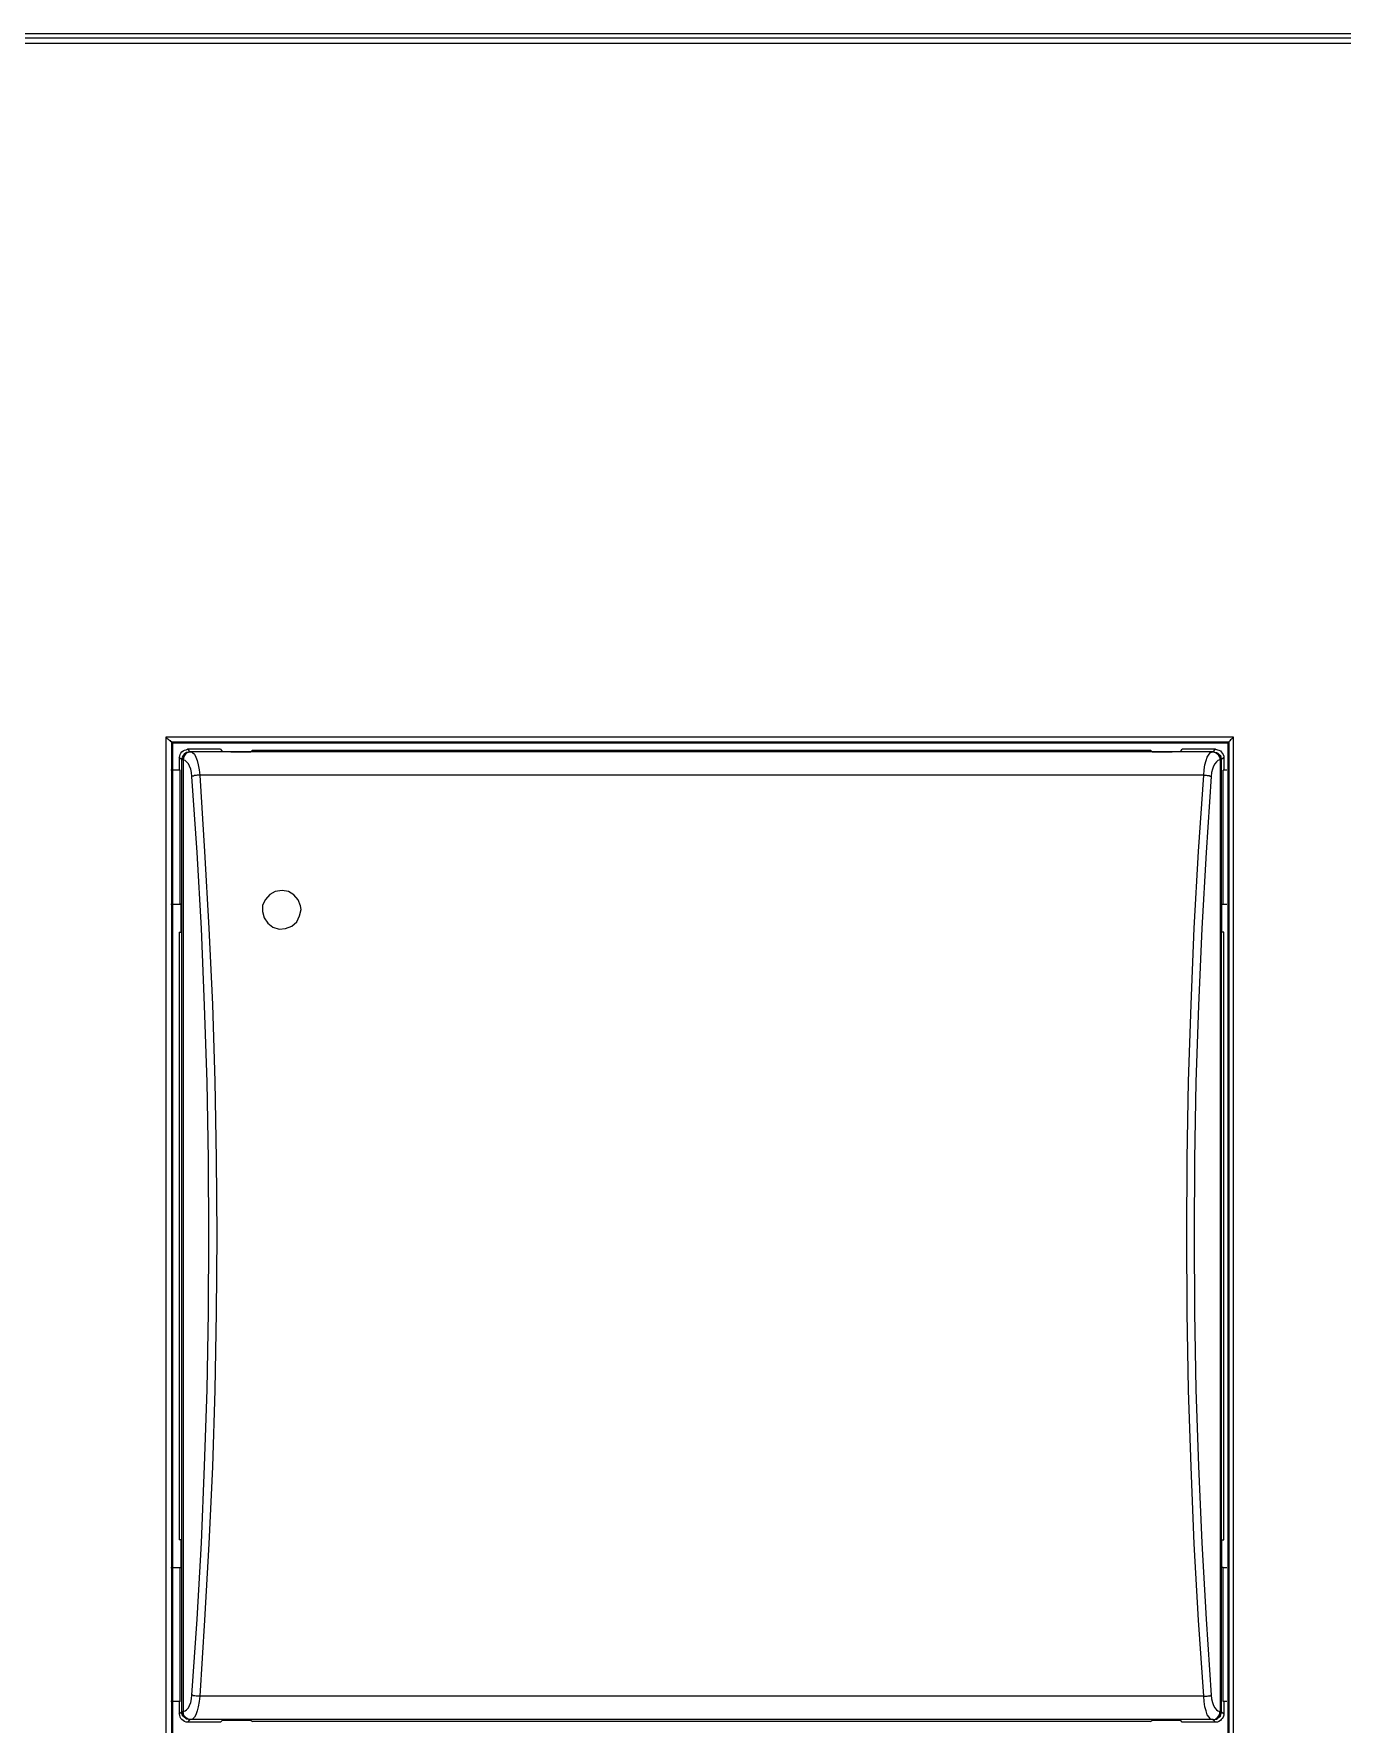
# Model space of a CAD drawing. Header units: centimetres. Extents: x -9.3 to 8.8, y -8.1 to 9.2.
# Drawn here: x -2.97 to 1.77, y 3.11 to 9.24 of the extents above; entities that cross this region are included whole.
import ezdxf

# ---------------------------------------------------------------- set-up
doc = ezdxf.new("R2010")
doc.units = ezdxf.units.CM
doc.header["$MEASUREMENT"] = 0
doc.layers.add('Camada 1', color=7, linetype='Continuous')

msp = doc.modelspace()

# ---------------------------------------------------------------- linework, layer by layer
at = {"layer": 'Camada 1', "color": 250, "lineweight": 25}
for points in [[(3.4043, 9.23572), (3.4043, 9.23572), (-8.97467, 9.23572), (-8.97467, 9.23572)], [(-8.97467, 9.22161), (-8.97467, 9.22161), (3.4043, 9.22161), (3.4043, 9.22161)], [(3.4043, 9.20045), (3.4043, 9.20045), (-8.97467, 9.20045), (-8.97467, 9.20045)], [(-2.49061, 6.68867), (-2.49061, 6.68867), (-2.49061, -0.45508), (-2.49061, -0.45508)], [(1.37585, 6.68867), (1.37585, 6.68867), (-2.49061, 6.68867), (-2.49061, 6.68867)], [(1.37585, -0.45508), (1.37585, -0.45508), (1.37585, 6.68867), (1.37585, 6.68867)], [(-2.46944, 6.67103), (-2.46944, 6.67103), (1.3582, 6.67103), (1.3582, 6.67103)], [(-2.46944, -0.43744), (-2.46944, -0.43744), (-2.46944, 6.67103), (-2.46944, 6.67103)], [(-2.46591, 6.6675), (-2.46591, 6.6675), (-2.46944, 6.67103), (-2.46944, 6.67103)], [(-2.46591, 6.6675), (-2.46591, 6.6675), (1.35467, 6.6675), (1.35467, 6.6675)], [(-2.46591, -0.43392), (-2.46591, -0.43392), (-2.46591, 6.6675), (-2.46591, 6.6675)], [(-2.43382, 6.60576), (-2.43382, 6.60576), (-2.44265, 6.61458), (-2.44265, 6.61458)], [(-2.44265, 6.61458), (-2.44265, 6.61458), (-2.44265, 6.56869), (-2.44265, 6.56869)], [(-2.41264, 6.64461), (-2.41264, 6.64461), (-2.40382, 6.63575), (-2.40382, 6.63575)], [(-2.29261, 6.64461), (-2.29261, 6.64461), (-2.41264, 6.64461), (-2.41264, 6.64461)], [(-2.40382, 6.63575), (-2.40382, 6.63575), (-2.40206, 6.63575), (-2.40206, 6.63575)], [(-2.40206, 6.63575), (-2.40206, 6.63575), (-2.40029, 6.63575), (-2.40029, 6.63575)], [(1.29962, 6.63575), (1.29962, 6.63575), (-2.40029, 6.63575), (-2.40029, 6.63575)], [(-2.29261, 6.64461), (-2.29261, 6.64461), (-2.28555, 6.63575), (-2.28555, 6.63575)], [(-2.25553, 6.63575), (-2.25553, 6.63575), (-2.28555, 6.63575), (-2.28555, 6.63575)], [(-2.25553, 6.63575), (-2.25553, 6.63575), (-2.18317, 6.63575), (-2.18317, 6.63575)], [(-2.18317, 6.63575), (-2.18317, 6.63575), (-2.17785, 6.64104), (-2.17785, 6.64104)], [(-2.17785, 6.64104), (-2.17785, 6.64104), (1.07543, 6.64104), (1.07543, 6.64104)], [(1.07543, 6.64104), (1.07543, 6.64104), (1.08073, 6.63575), (1.08073, 6.63575)], [(1.08073, 6.63575), (1.08073, 6.63575), (1.15312, 6.63575), (1.15312, 6.63575)], [(1.18314, 6.63575), (1.18314, 6.63575), (1.15312, 6.63575), (1.15312, 6.63575)], [(1.18314, 6.63575), (1.18314, 6.63575), (1.19019, 6.64461), (1.19019, 6.64461)], [(1.31021, 6.64461), (1.31021, 6.64461), (1.19019, 6.64461), (1.19019, 6.64461)], [(1.29962, 6.63575), (1.29962, 6.63575), (1.29962, 6.63575), (1.29962, 6.63575)], [(1.29962, 6.63575), (1.29962, 6.63575), (1.30139, 6.63575), (1.30139, 6.63575)], [(1.30139, 6.63575), (1.30139, 6.63575), (1.31021, 6.64461), (1.31021, 6.64461)], [(1.34023, 6.61458), (1.34023, 6.61458), (1.33141, 6.60576), (1.33141, 6.60576)], [(1.34023, 6.61458), (1.34023, 6.61458), (1.34023, 6.56869), (1.34023, 6.56869)], [(1.35467, 6.6675), (1.35467, 6.6675), (1.3582, 6.67103), (1.3582, 6.67103)], [(1.35467, 6.6675), (1.35467, 6.6675), (1.35467, -0.43392), (1.35467, -0.43392)], [(1.3582, 6.67103), (1.3582, 6.67103), (1.3582, -0.43744), (1.3582, -0.43744)], [(-2.43912, 6.56869), (-2.43912, 6.56869), (-2.47297, 6.56869), (-2.47297, 6.56869)], [(-2.43912, 6.08327), (-2.43912, 6.08327), (-2.43912, 6.56869), (-2.43912, 6.56869)], [(-2.42854, 6.60576), (-2.42854, 6.60576), (-2.43382, 6.60576), (-2.43382, 6.60576)], [(-2.43382, 3.16004), (-2.43382, 3.16004), (-2.43382, 6.60576), (-2.43382, 6.60576)], [(-2.42854, 6.60576), (-2.42854, 6.60576), (-2.42854, 6.60576), (-2.42854, 6.60576)], [(-2.42854, 6.60576), (-2.42854, 6.60576), (-2.42854, 3.16004), (-2.42854, 3.16004)], [(1.26784, 6.55101), (1.26784, 6.55101), (-2.3685, 6.55101), (-2.3685, 6.55101)], [(1.32788, 6.60576), (1.32788, 6.60576), (1.32608, 6.60576), (1.32608, 6.60576)], [(1.32788, 3.16004), (1.32788, 3.16004), (1.32788, 6.60576), (1.32788, 6.60576)], [(1.33141, 6.60576), (1.33141, 6.60576), (1.32788, 6.60576), (1.32788, 6.60576)], [(1.33141, 6.60576), (1.33141, 6.60576), (1.33141, 3.16004), (1.33141, 3.16004)], [(1.33847, 6.08327), (1.33847, 6.08327), (1.33847, 6.56869), (1.33847, 6.56869)], [(1.35113, 6.56869), (1.35113, 6.56869), (1.33847, 6.56869), (1.33847, 6.56869)], [(-2.47297, 6.08327), (-2.47297, 6.08327), (-2.43912, 6.08327), (-2.43912, 6.08327)], [(-2.43559, 6.08327), (-2.43559, 6.08327), (-2.43912, 6.08327), (-2.43912, 6.08327)], [(-2.43559, 5.98262), (-2.43559, 5.98262), (-2.43559, 6.08327), (-2.43559, 6.08327)], [(1.33317, 6.08327), (1.33317, 6.08327), (1.33847, 6.08327), (1.33847, 6.08327)], [(1.33317, 5.98262), (1.33317, 5.98262), (1.33317, 6.08327), (1.33317, 6.08327)], [(1.33847, 6.08327), (1.33847, 6.08327), (1.35113, 6.08327), (1.35113, 6.08327)], [(-2.44265, 5.98262), (-2.44265, 5.98262), (-2.44265, 3.78139), (-2.44265, 3.78139)], [(-2.44265, 5.98262), (-2.44265, 5.98262), (-2.43559, 5.98262), (-2.43559, 5.98262)], [(1.34023, 5.98262), (1.34023, 5.98262), (1.33317, 5.98262), (1.33317, 5.98262)], [(1.34023, 3.78139), (1.34023, 3.78139), (1.34023, 5.98262), (1.34023, 5.98262)], [(-2.43559, 3.78139), (-2.43559, 3.78139), (-2.44265, 3.78139), (-2.44265, 3.78139)], [(-2.43559, 3.68078), (-2.43559, 3.68078), (-2.43559, 3.78139), (-2.43559, 3.78139)], [(1.33317, 3.78139), (1.33317, 3.78139), (1.34023, 3.78139), (1.34023, 3.78139)], [(1.33317, 3.68078), (1.33317, 3.68078), (1.33317, 3.78139), (1.33317, 3.78139)], [(-2.47297, 3.68078), (-2.47297, 3.68078), (-2.43912, 3.68078), (-2.43912, 3.68078)], [(-2.43912, 3.19536), (-2.43912, 3.19536), (-2.43912, 3.68078), (-2.43912, 3.68078)], [(-2.43912, 3.68078), (-2.43912, 3.68078), (-2.43559, 3.68078), (-2.43559, 3.68078)], [(1.33847, 3.68078), (1.33847, 3.68078), (1.33317, 3.68078), (1.33317, 3.68078)], [(1.33847, 3.19536), (1.33847, 3.19536), (1.33847, 3.68078), (1.33847, 3.68078)], [(1.33847, 3.68078), (1.33847, 3.68078), (1.35113, 3.68078), (1.35113, 3.68078)], [(-2.43912, 3.19536), (-2.43912, 3.19536), (-2.47297, 3.19536), (-2.47297, 3.19536)], [(-2.44265, 3.19536), (-2.44265, 3.19536), (-2.44265, 3.15122), (-2.44265, 3.15122)], [(1.26784, 3.21476), (1.26784, 3.21476), (-2.3685, 3.21476), (-2.3685, 3.21476)], [(1.35113, 3.19536), (1.35113, 3.19536), (1.33847, 3.19536), (1.33847, 3.19536)], [(1.34023, 3.19536), (1.34023, 3.19536), (1.34023, 3.15122), (1.34023, 3.15122)], [(-2.44265, 3.15122), (-2.44265, 3.15122), (-2.43382, 3.16004), (-2.43382, 3.16004)], [(-2.43382, 3.16004), (-2.43382, 3.16004), (-2.42854, 3.16004), (-2.42854, 3.16004)], [(-2.42854, 3.16004), (-2.42854, 3.16004), (-2.42854, 3.16004), (-2.42854, 3.16004)], [(-2.40382, 3.13002), (-2.40382, 3.13002), (-2.41264, 3.1212), (-2.41264, 3.1212)], [(-2.40206, 3.13002), (-2.40206, 3.13002), (-2.40382, 3.13002), (-2.40382, 3.13002)], [(-2.40029, 3.13002), (-2.40029, 3.13002), (-2.40206, 3.13002), (-2.40206, 3.13002)], [(1.29962, 3.13002), (1.29962, 3.13002), (-2.40029, 3.13002), (-2.40029, 3.13002)], [(-2.28555, 3.12826), (-2.28555, 3.12826), (-2.29261, 3.1212), (-2.29261, 3.1212)], [(-2.28555, 3.12826), (-2.28555, 3.12826), (-2.25553, 3.12826), (-2.25553, 3.12826)], [(-2.25553, 3.12826), (-2.25553, 3.12826), (-2.18317, 3.12826), (-2.18317, 3.12826)], [(-2.18317, 3.12826), (-2.18317, 3.12826), (-2.17785, 3.12297), (-2.17785, 3.12297)], [(1.07543, 3.12297), (1.07543, 3.12297), (-2.17785, 3.12297), (-2.17785, 3.12297)], [(1.07543, 3.12297), (1.07543, 3.12297), (1.08073, 3.12826), (1.08073, 3.12826)], [(1.08073, 3.12826), (1.08073, 3.12826), (1.15312, 3.12826), (1.15312, 3.12826)], [(1.15312, 3.12826), (1.15312, 3.12826), (1.18314, 3.12826), (1.18314, 3.12826)], [(1.19019, 3.1212), (1.19019, 3.1212), (1.18314, 3.12826), (1.18314, 3.12826)], [(1.29962, 3.13002), (1.29962, 3.13002), (1.29962, 3.13002), (1.29962, 3.13002)], [(1.30139, 3.13002), (1.30139, 3.13002), (1.29962, 3.13002), (1.29962, 3.13002)], [(1.31021, 3.1212), (1.31021, 3.1212), (1.30139, 3.13002), (1.30139, 3.13002)], [(1.32608, 3.16004), (1.32608, 3.16004), (1.32788, 3.16004), (1.32788, 3.16004)], [(1.32788, 3.16004), (1.32788, 3.16004), (1.33141, 3.16004), (1.33141, 3.16004)], [(1.33141, 3.16004), (1.33141, 3.16004), (1.34023, 3.15122), (1.34023, 3.15122)], [(-2.29261, 3.1212), (-2.29261, 3.1212), (-2.41264, 3.1212), (-2.41264, 3.1212)], [(1.31021, 3.1212), (1.31021, 3.1212), (1.19019, 3.1212), (1.19019, 3.1212)]]:
    msp.add_open_spline(points, degree=3, dxfattribs=at)
for points, knots in [([(-2.46944, 6.67103), (-2.46944, 6.67103), (-2.47297, 6.67103), (-2.47297, 6.67103), (-2.47297, 6.67103), (-2.47297, 6.67456), (-2.47297, 6.67456), (-2.47297, 6.67456), (-2.4765, 6.67456), (-2.4765, 6.67456), (-2.4765, 6.67456), (-2.48003, 6.67808), (-2.48003, 6.67808), (-2.48003, 6.67808), (-2.48355, 6.68161), (-2.48355, 6.68161), (-2.48355, 6.68161), (-2.48708, 6.68514), (-2.48708, 6.68514), (-2.48708, 6.68514), (-2.49061, 6.68867), (-2.49061, 6.68867)], [0, 0, 0, 0, 0.1428571, 0.1428571, 0.1428571, 0.2857143, 0.2857143, 0.2857143, 0.4285714, 0.4285714, 0.4285714, 0.5714286, 0.5714286, 0.5714286, 0.7142857, 0.7142857, 0.7142857, 0.8571429, 0.8571429, 0.8571429, 1, 1, 1, 1]), ([(1.37585, 6.68867), (1.37585, 6.68867), (1.37231, 6.68514), (1.37231, 6.68514), (1.37231, 6.68514), (1.36878, 6.68161), (1.36878, 6.68161), (1.36878, 6.68161), (1.36525, 6.67808), (1.36525, 6.67808), (1.36525, 6.67808), (1.36174, 6.67456), (1.36174, 6.67456), (1.36174, 6.67456), (1.3582, 6.67103), (1.3582, 6.67103)], [0, 0, 0, 0, 0.2, 0.2, 0.2, 0.4, 0.4, 0.4, 0.6, 0.6, 0.6, 0.8, 0.8, 0.8, 1, 1, 1, 1]), ([(-2.44265, 6.61458), (-2.44265, 6.61458), (-2.44089, 6.61988), (-2.44089, 6.61988), (-2.44089, 6.61988), (-2.43912, 6.62517), (-2.43912, 6.62517), (-2.43912, 6.62517), (-2.43736, 6.63046), (-2.43736, 6.63046), (-2.43736, 6.63046), (-2.43382, 6.63575), (-2.43382, 6.63575), (-2.43382, 6.63575), (-2.42854, 6.63928), (-2.42854, 6.63928), (-2.42854, 6.63928), (-2.42323, 6.64104), (-2.42323, 6.64104), (-2.42323, 6.64104), (-2.41793, 6.64281), (-2.41793, 6.64281), (-2.41793, 6.64281), (-2.41264, 6.64461), (-2.41264, 6.64461)], [0, 0, 0, 0, 0.125, 0.125, 0.125, 0.25, 0.25, 0.25, 0.375, 0.375, 0.375, 0.5, 0.5, 0.5, 0.625, 0.625, 0.625, 0.75, 0.75, 0.75, 0.875, 0.875, 0.875, 1, 1, 1, 1]), ([(-2.40382, 6.63575), (-2.40382, 6.63575), (-2.40911, 6.63399), (-2.40911, 6.63399), (-2.40911, 6.63399), (-2.41618, 6.63222), (-2.41618, 6.63222), (-2.41618, 6.63222), (-2.4197, 6.63046), (-2.4197, 6.63046), (-2.4197, 6.63046), (-2.425, 6.62693), (-2.425, 6.62693), (-2.425, 6.62693), (-2.42854, 6.62164), (-2.42854, 6.62164), (-2.42854, 6.62164), (-2.43205, 6.61635), (-2.43205, 6.61635), (-2.43205, 6.61635), (-2.43382, 6.61106), (-2.43382, 6.61106), (-2.43382, 6.61106), (-2.43382, 6.60576), (-2.43382, 6.60576)], [0, 0, 0, 0, 0.125, 0.125, 0.125, 0.25, 0.25, 0.25, 0.375, 0.375, 0.375, 0.5, 0.5, 0.5, 0.625, 0.625, 0.625, 0.75, 0.75, 0.75, 0.875, 0.875, 0.875, 1, 1, 1, 1]), ([(-2.40029, 6.63575), (-2.40029, 6.63575), (-2.40558, 6.63399), (-2.40558, 6.63399), (-2.40558, 6.63399), (-2.41087, 6.63222), (-2.41087, 6.63222), (-2.41087, 6.63222), (-2.41618, 6.63046), (-2.41618, 6.63046), (-2.41618, 6.63046), (-2.4197, 6.62693), (-2.4197, 6.62693), (-2.4197, 6.62693), (-2.42323, 6.62164), (-2.42323, 6.62164), (-2.42323, 6.62164), (-2.42676, 6.61635), (-2.42676, 6.61635), (-2.42676, 6.61635), (-2.42676, 6.61106), (-2.42676, 6.61106), (-2.42676, 6.61106), (-2.42854, 6.60576), (-2.42854, 6.60576)], [0, 0, 0, 0, 0.125, 0.125, 0.125, 0.25, 0.25, 0.25, 0.375, 0.375, 0.375, 0.5, 0.5, 0.5, 0.625, 0.625, 0.625, 0.75, 0.75, 0.75, 0.875, 0.875, 0.875, 1, 1, 1, 1]), ([(-2.40206, 6.63575), (-2.40206, 6.63575), (-2.40735, 6.63399), (-2.40735, 6.63399), (-2.40735, 6.63399), (-2.41264, 6.63222), (-2.41264, 6.63222), (-2.41264, 6.63222), (-2.41793, 6.63046), (-2.41793, 6.63046), (-2.41793, 6.63046), (-2.42146, 6.62693), (-2.42146, 6.62693), (-2.42146, 6.62693), (-2.425, 6.62164), (-2.425, 6.62164), (-2.425, 6.62164), (-2.42676, 6.61635), (-2.42676, 6.61635), (-2.42676, 6.61635), (-2.42854, 6.61106), (-2.42854, 6.61106), (-2.42854, 6.61106), (-2.42854, 6.60576), (-2.42854, 6.60576)], [0, 0, 0, 0, 0.125, 0.125, 0.125, 0.25, 0.25, 0.25, 0.375, 0.375, 0.375, 0.5, 0.5, 0.5, 0.625, 0.625, 0.625, 0.75, 0.75, 0.75, 0.875, 0.875, 0.875, 1, 1, 1, 1]), ([(-2.40029, 6.63575), (-2.40029, 6.63575), (-2.39499, 6.63222), (-2.39499, 6.63222), (-2.39499, 6.63222), (-2.38793, 6.62693), (-2.38793, 6.62693), (-2.38793, 6.62693), (-2.38264, 6.61635), (-2.38264, 6.61635), (-2.38264, 6.61635), (-2.37733, 6.604), (-2.37733, 6.604), (-2.37733, 6.604), (-2.3738, 6.58809), (-2.3738, 6.58809), (-2.3738, 6.58809), (-2.37028, 6.57045), (-2.37028, 6.57045), (-2.37028, 6.57045), (-2.3685, 6.55101), (-2.3685, 6.55101)], [0, 0, 0, 0, 0.1428571, 0.1428571, 0.1428571, 0.2857143, 0.2857143, 0.2857143, 0.4285714, 0.4285714, 0.4285714, 0.5714286, 0.5714286, 0.5714286, 0.7142857, 0.7142857, 0.7142857, 0.8571429, 0.8571429, 0.8571429, 1, 1, 1, 1]), ([(1.26784, 6.55101), (1.26784, 6.55101), (1.2696, 6.57045), (1.2696, 6.57045), (1.2696, 6.57045), (1.27137, 6.58809), (1.27137, 6.58809), (1.27137, 6.58809), (1.27666, 6.604), (1.27666, 6.604), (1.27666, 6.604), (1.28019, 6.61635), (1.28019, 6.61635), (1.28019, 6.61635), (1.28728, 6.62693), (1.28728, 6.62693), (1.28728, 6.62693), (1.29257, 6.63222), (1.29257, 6.63222), (1.29257, 6.63222), (1.29962, 6.63575), (1.29962, 6.63575)], [0, 0, 0, 0, 0.1428571, 0.1428571, 0.1428571, 0.2857143, 0.2857143, 0.2857143, 0.4285714, 0.4285714, 0.4285714, 0.5714286, 0.5714286, 0.5714286, 0.7142857, 0.7142857, 0.7142857, 0.8571429, 0.8571429, 0.8571429, 1, 1, 1, 1]), ([(1.29962, 6.63575), (1.29962, 6.63575), (1.30492, 6.63399), (1.30492, 6.63399), (1.30492, 6.63399), (1.31021, 6.63222), (1.31021, 6.63222), (1.31021, 6.63222), (1.31374, 6.63046), (1.31374, 6.63046), (1.31374, 6.63046), (1.31903, 6.62693), (1.31903, 6.62693), (1.31903, 6.62693), (1.32083, 6.62164), (1.32083, 6.62164), (1.32083, 6.62164), (1.32435, 6.61635), (1.32435, 6.61635), (1.32435, 6.61635), (1.32608, 6.61106), (1.32608, 6.61106), (1.32608, 6.61106), (1.32608, 6.60576), (1.32608, 6.60576)], [0, 0, 0, 0, 0.125, 0.125, 0.125, 0.25, 0.25, 0.25, 0.375, 0.375, 0.375, 0.5, 0.5, 0.5, 0.625, 0.625, 0.625, 0.75, 0.75, 0.75, 0.875, 0.875, 0.875, 1, 1, 1, 1]), ([(1.29962, 6.63575), (1.29962, 6.63575), (1.30492, 6.63399), (1.30492, 6.63399), (1.30492, 6.63399), (1.31021, 6.63222), (1.31021, 6.63222), (1.31021, 6.63222), (1.31553, 6.63046), (1.31553, 6.63046), (1.31553, 6.63046), (1.31903, 6.62693), (1.31903, 6.62693), (1.31903, 6.62693), (1.32259, 6.62164), (1.32259, 6.62164), (1.32259, 6.62164), (1.32608, 6.61635), (1.32608, 6.61635), (1.32608, 6.61635), (1.32608, 6.61106), (1.32608, 6.61106), (1.32608, 6.61106), (1.32788, 6.60576), (1.32788, 6.60576)], [0, 0, 0, 0, 0.125, 0.125, 0.125, 0.25, 0.25, 0.25, 0.375, 0.375, 0.375, 0.5, 0.5, 0.5, 0.625, 0.625, 0.625, 0.75, 0.75, 0.75, 0.875, 0.875, 0.875, 1, 1, 1, 1]), ([(1.30139, 6.63575), (1.30139, 6.63575), (1.30844, 6.63399), (1.30844, 6.63399), (1.30844, 6.63399), (1.31374, 6.63222), (1.31374, 6.63222), (1.31374, 6.63222), (1.31903, 6.63046), (1.31903, 6.63046), (1.31903, 6.63046), (1.32259, 6.62693), (1.32259, 6.62693), (1.32259, 6.62693), (1.32788, 6.62164), (1.32788, 6.62164), (1.32788, 6.62164), (1.32965, 6.61635), (1.32965, 6.61635), (1.32965, 6.61635), (1.33141, 6.61106), (1.33141, 6.61106), (1.33141, 6.61106), (1.33141, 6.60576), (1.33141, 6.60576)], [0, 0, 0, 0, 0.125, 0.125, 0.125, 0.25, 0.25, 0.25, 0.375, 0.375, 0.375, 0.5, 0.5, 0.5, 0.625, 0.625, 0.625, 0.75, 0.75, 0.75, 0.875, 0.875, 0.875, 1, 1, 1, 1]), ([(1.31021, 6.64461), (1.31021, 6.64461), (1.31726, 6.64281), (1.31726, 6.64281), (1.31726, 6.64281), (1.32259, 6.64104), (1.32259, 6.64104), (1.32259, 6.64104), (1.32788, 6.63928), (1.32788, 6.63928), (1.32788, 6.63928), (1.33141, 6.63575), (1.33141, 6.63575), (1.33141, 6.63575), (1.33494, 6.63046), (1.33494, 6.63046), (1.33494, 6.63046), (1.33847, 6.62517), (1.33847, 6.62517), (1.33847, 6.62517), (1.34023, 6.61988), (1.34023, 6.61988), (1.34023, 6.61988), (1.34023, 6.61458), (1.34023, 6.61458)], [0, 0, 0, 0, 0.125, 0.125, 0.125, 0.25, 0.25, 0.25, 0.375, 0.375, 0.375, 0.5, 0.5, 0.5, 0.625, 0.625, 0.625, 0.75, 0.75, 0.75, 0.875, 0.875, 0.875, 1, 1, 1, 1]), ([(-2.39675, 6.54572), (-2.39675, 6.54572), (-2.39853, 6.55987), (-2.39853, 6.55987), (-2.39853, 6.55987), (-2.40029, 6.57222), (-2.40029, 6.57222), (-2.40029, 6.57222), (-2.40558, 6.58283), (-2.40558, 6.58283), (-2.40558, 6.58283), (-2.40911, 6.59165), (-2.40911, 6.59165), (-2.40911, 6.59165), (-2.41618, 6.59871), (-2.41618, 6.59871), (-2.41618, 6.59871), (-2.42146, 6.604), (-2.42146, 6.604), (-2.42146, 6.604), (-2.42854, 6.60576), (-2.42854, 6.60576)], [0, 0, 0, 0, 0.1428571, 0.1428571, 0.1428571, 0.2857143, 0.2857143, 0.2857143, 0.4285714, 0.4285714, 0.4285714, 0.5714286, 0.5714286, 0.5714286, 0.7142857, 0.7142857, 0.7142857, 0.8571429, 0.8571429, 0.8571429, 1, 1, 1, 1]), ([(-2.3685, 6.55101), (-2.3685, 6.55101), (-2.37733, 6.55101), (-2.37733, 6.55101), (-2.37733, 6.55101), (-2.38086, 6.54928), (-2.38086, 6.54928), (-2.38086, 6.54928), (-2.38793, 6.54928), (-2.38793, 6.54928), (-2.38793, 6.54928), (-2.39146, 6.54749), (-2.39146, 6.54749), (-2.39146, 6.54749), (-2.39499, 6.54749), (-2.39499, 6.54749), (-2.39499, 6.54749), (-2.39675, 6.54572), (-2.39675, 6.54572)], [0, 0, 0, 0, 0.1666667, 0.1666667, 0.1666667, 0.3333333, 0.3333333, 0.3333333, 0.5, 0.5, 0.5, 0.6666667, 0.6666667, 0.6666667, 0.8333333, 0.8333333, 0.8333333, 1, 1, 1, 1]), ([(-2.3685, 6.55101), (-2.3685, 6.55101), (-2.35085, 6.27391), (-2.35085, 6.27391), (-2.35085, 6.27391), (-2.33497, 5.99676), (-2.33497, 5.99676), (-2.33497, 5.99676), (-2.32259, 5.71962), (-2.32259, 5.71962), (-2.32259, 5.71962), (-2.31377, 5.44072), (-2.31377, 5.44072), (-2.31377, 5.44072), (-2.30848, 5.16181), (-2.30848, 5.16181), (-2.30848, 5.16181), (-2.30672, 4.8829), (-2.30672, 4.8829), (-2.30672, 4.8829), (-2.30848, 4.604), (-2.30848, 4.604), (-2.30848, 4.604), (-2.31377, 4.32333), (-2.31377, 4.32333), (-2.31377, 4.32333), (-2.32259, 4.04619), (-2.32259, 4.04619), (-2.32259, 4.04619), (-2.33497, 3.76728), (-2.33497, 3.76728), (-2.33497, 3.76728), (-2.35085, 3.49014), (-2.35085, 3.49014), (-2.35085, 3.49014), (-2.3685, 3.21476), (-2.3685, 3.21476)], [0, 0, 0, 0, 0.0833333, 0.0833333, 0.0833333, 0.1666667, 0.1666667, 0.1666667, 0.25, 0.25, 0.25, 0.3333333, 0.3333333, 0.3333333, 0.4166667, 0.4166667, 0.4166667, 0.5, 0.5, 0.5, 0.5833333, 0.5833333, 0.5833333, 0.6666667, 0.6666667, 0.6666667, 0.75, 0.75, 0.75, 0.8333333, 0.8333333, 0.8333333, 0.9166667, 0.9166667, 0.9166667, 1, 1, 1, 1]), ([(1.26784, 3.21476), (1.26784, 3.21476), (1.24844, 3.49014), (1.24844, 3.49014), (1.24844, 3.49014), (1.23256, 3.76728), (1.23256, 3.76728), (1.23256, 3.76728), (1.22194, 4.04619), (1.22194, 4.04619), (1.22194, 4.04619), (1.21312, 4.32333), (1.21312, 4.32333), (1.21312, 4.32333), (1.20783, 4.604), (1.20783, 4.604), (1.20783, 4.604), (1.20607, 4.8829), (1.20607, 4.8829), (1.20607, 4.8829), (1.20783, 5.16181), (1.20783, 5.16181), (1.20783, 5.16181), (1.21312, 5.44072), (1.21312, 5.44072), (1.21312, 5.44072), (1.22194, 5.71962), (1.22194, 5.71962), (1.22194, 5.71962), (1.23256, 5.99676), (1.23256, 5.99676), (1.23256, 5.99676), (1.24844, 6.27391), (1.24844, 6.27391), (1.24844, 6.27391), (1.26784, 6.55101), (1.26784, 6.55101)], [0, 0, 0, 0, 0.0833333, 0.0833333, 0.0833333, 0.1666667, 0.1666667, 0.1666667, 0.25, 0.25, 0.25, 0.3333333, 0.3333333, 0.3333333, 0.4166667, 0.4166667, 0.4166667, 0.5, 0.5, 0.5, 0.5833333, 0.5833333, 0.5833333, 0.6666667, 0.6666667, 0.6666667, 0.75, 0.75, 0.75, 0.8333333, 0.8333333, 0.8333333, 0.9166667, 0.9166667, 0.9166667, 1, 1, 1, 1]), ([(1.26784, 6.55101), (1.26784, 6.55101), (1.27666, 6.55101), (1.27666, 6.55101), (1.27666, 6.55101), (1.28019, 6.54928), (1.28019, 6.54928), (1.28019, 6.54928), (1.28728, 6.54928), (1.28728, 6.54928), (1.28728, 6.54928), (1.29081, 6.54749), (1.29081, 6.54749), (1.29081, 6.54749), (1.29257, 6.54749), (1.29257, 6.54749), (1.29257, 6.54749), (1.29433, 6.54572), (1.29433, 6.54572)], [0, 0, 0, 0, 0.1666667, 0.1666667, 0.1666667, 0.3333333, 0.3333333, 0.3333333, 0.5, 0.5, 0.5, 0.6666667, 0.6666667, 0.6666667, 0.8333333, 0.8333333, 0.8333333, 1, 1, 1, 1]), ([(1.32608, 6.60576), (1.32608, 6.60576), (1.31903, 6.604), (1.31903, 6.604), (1.31903, 6.604), (1.31374, 6.59871), (1.31374, 6.59871), (1.31374, 6.59871), (1.30844, 6.59165), (1.30844, 6.59165), (1.30844, 6.59165), (1.30315, 6.58283), (1.30315, 6.58283), (1.30315, 6.58283), (1.29962, 6.57222), (1.29962, 6.57222), (1.29962, 6.57222), (1.2961, 6.55987), (1.2961, 6.55987), (1.2961, 6.55987), (1.29433, 6.54572), (1.29433, 6.54572)], [0, 0, 0, 0, 0.1428571, 0.1428571, 0.1428571, 0.2857143, 0.2857143, 0.2857143, 0.4285714, 0.4285714, 0.4285714, 0.5714286, 0.5714286, 0.5714286, 0.7142857, 0.7142857, 0.7142857, 0.8571429, 0.8571429, 0.8571429, 1, 1, 1, 1]), ([(-2.39675, 3.21829), (-2.39675, 3.21829), (-2.37733, 3.49366), (-2.37733, 3.49366), (-2.37733, 3.49366), (-2.36144, 3.77081), (-2.36144, 3.77081), (-2.36144, 3.77081), (-2.35085, 4.04795), (-2.35085, 4.04795), (-2.35085, 4.04795), (-2.34203, 4.32509), (-2.34203, 4.32509), (-2.34203, 4.32509), (-2.33674, 4.604), (-2.33674, 4.604), (-2.33674, 4.604), (-2.33497, 4.8829), (-2.33497, 4.8829), (-2.33497, 4.8829), (-2.33674, 5.16005), (-2.33674, 5.16005), (-2.33674, 5.16005), (-2.34203, 5.43895), (-2.34203, 5.43895), (-2.34203, 5.43895), (-2.35085, 5.71609), (-2.35085, 5.71609), (-2.35085, 5.71609), (-2.36144, 5.995), (-2.36144, 5.995), (-2.36144, 5.995), (-2.37733, 6.27038), (-2.37733, 6.27038), (-2.37733, 6.27038), (-2.39675, 6.54572), (-2.39675, 6.54572)], [0, 0, 0, 0, 0.0833333, 0.0833333, 0.0833333, 0.1666667, 0.1666667, 0.1666667, 0.25, 0.25, 0.25, 0.3333333, 0.3333333, 0.3333333, 0.4166667, 0.4166667, 0.4166667, 0.5, 0.5, 0.5, 0.5833333, 0.5833333, 0.5833333, 0.6666667, 0.6666667, 0.6666667, 0.75, 0.75, 0.75, 0.8333333, 0.8333333, 0.8333333, 0.9166667, 0.9166667, 0.9166667, 1, 1, 1, 1]), ([(1.29433, 6.54572), (1.29433, 6.54572), (1.27666, 6.27038), (1.27666, 6.27038), (1.27666, 6.27038), (1.26078, 5.995), (1.26078, 5.995), (1.26078, 5.995), (1.24844, 5.71609), (1.24844, 5.71609), (1.24844, 5.71609), (1.23962, 5.43895), (1.23962, 5.43895), (1.23962, 5.43895), (1.23429, 5.16005), (1.23429, 5.16005), (1.23429, 5.16005), (1.23256, 4.8829), (1.23256, 4.8829), (1.23256, 4.8829), (1.23429, 4.604), (1.23429, 4.604), (1.23429, 4.604), (1.23962, 4.32509), (1.23962, 4.32509), (1.23962, 4.32509), (1.24844, 4.04795), (1.24844, 4.04795), (1.24844, 4.04795), (1.26078, 3.77081), (1.26078, 3.77081), (1.26078, 3.77081), (1.27666, 3.49366), (1.27666, 3.49366), (1.27666, 3.49366), (1.29433, 3.21829), (1.29433, 3.21829)], [0, 0, 0, 0, 0.0833333, 0.0833333, 0.0833333, 0.1666667, 0.1666667, 0.1666667, 0.25, 0.25, 0.25, 0.3333333, 0.3333333, 0.3333333, 0.4166667, 0.4166667, 0.4166667, 0.5, 0.5, 0.5, 0.5833333, 0.5833333, 0.5833333, 0.6666667, 0.6666667, 0.6666667, 0.75, 0.75, 0.75, 0.8333333, 0.8333333, 0.8333333, 0.9166667, 0.9166667, 0.9166667, 1, 1, 1, 1]), ([(-2.00135, 6.06383), (-2.00135, 6.06383), (-2.00664, 6.0409), (-2.00664, 6.0409), (-2.00664, 6.0409), (-2.01723, 6.01969), (-2.01723, 6.01969), (-2.01723, 6.01969), (-2.0349, 6.00382), (-2.0349, 6.00382), (-2.0349, 6.00382), (-2.05783, 5.995), (-2.05783, 5.995), (-2.05783, 5.995), (-2.08076, 5.99324), (-2.08076, 5.99324), (-2.08076, 5.99324), (-2.10373, 6.00029), (-2.10373, 6.00029), (-2.10373, 6.00029), (-2.1214, 6.0144), (-2.1214, 6.0144), (-2.1214, 6.0144), (-2.13551, 6.03384), (-2.13551, 6.03384), (-2.13551, 6.03384), (-2.14081, 6.05677), (-2.14081, 6.05677), (-2.14081, 6.05677), (-2.14081, 6.07974), (-2.14081, 6.07974), (-2.14081, 6.07974), (-2.13022, 6.1009), (-2.13022, 6.1009), (-2.13022, 6.1009), (-2.11431, 6.11854), (-2.11431, 6.11854), (-2.11431, 6.11854), (-2.09491, 6.12913), (-2.09491, 6.12913), (-2.09491, 6.12913), (-2.07018, 6.13265), (-2.07018, 6.13265), (-2.07018, 6.13265), (-2.04725, 6.12913), (-2.04725, 6.12913), (-2.04725, 6.12913), (-2.02781, 6.11678), (-2.02781, 6.11678), (-2.02781, 6.11678), (-2.01194, 6.09914), (-2.01194, 6.09914), (-2.01194, 6.09914), (-2.00308, 6.07794), (-2.00308, 6.07794), (-2.00308, 6.07794), (-2.00135, 6.06383), (-2.00135, 6.06383)], [0, 0, 0, 0, 0.0526316, 0.0526316, 0.0526316, 0.1052632, 0.1052632, 0.1052632, 0.1578947, 0.1578947, 0.1578947, 0.2105263, 0.2105263, 0.2105263, 0.2631579, 0.2631579, 0.2631579, 0.3157895, 0.3157895, 0.3157895, 0.3684211, 0.3684211, 0.3684211, 0.4210526, 0.4210526, 0.4210526, 0.4736842, 0.4736842, 0.4736842, 0.5263158, 0.5263158, 0.5263158, 0.5789474, 0.5789474, 0.5789474, 0.6315789, 0.6315789, 0.6315789, 0.6842105, 0.6842105, 0.6842105, 0.7368421, 0.7368421, 0.7368421, 0.7894737, 0.7894737, 0.7894737, 0.8421053, 0.8421053, 0.8421053, 0.8947368, 0.8947368, 0.8947368, 0.9473684, 0.9473684, 0.9473684, 1, 1, 1, 1]), ([(-2.00135, 6.06383), (-2.00135, 6.06383), (-2.00664, 6.0409), (-2.00664, 6.0409), (-2.00664, 6.0409), (-2.01723, 6.01969), (-2.01723, 6.01969), (-2.01723, 6.01969), (-2.0349, 6.00382), (-2.0349, 6.00382), (-2.0349, 6.00382), (-2.05783, 5.995), (-2.05783, 5.995), (-2.05783, 5.995), (-2.08076, 5.99324), (-2.08076, 5.99324), (-2.08076, 5.99324), (-2.10373, 6.00029), (-2.10373, 6.00029), (-2.10373, 6.00029), (-2.1214, 6.0144), (-2.1214, 6.0144), (-2.1214, 6.0144), (-2.13551, 6.03384), (-2.13551, 6.03384), (-2.13551, 6.03384), (-2.14081, 6.05677), (-2.14081, 6.05677), (-2.14081, 6.05677), (-2.14081, 6.07974), (-2.14081, 6.07974), (-2.14081, 6.07974), (-2.13022, 6.1009), (-2.13022, 6.1009), (-2.13022, 6.1009), (-2.11431, 6.11854), (-2.11431, 6.11854), (-2.11431, 6.11854), (-2.09491, 6.12913), (-2.09491, 6.12913), (-2.09491, 6.12913), (-2.07018, 6.13265), (-2.07018, 6.13265), (-2.07018, 6.13265), (-2.04725, 6.12913), (-2.04725, 6.12913), (-2.04725, 6.12913), (-2.02781, 6.11678), (-2.02781, 6.11678), (-2.02781, 6.11678), (-2.01194, 6.09914), (-2.01194, 6.09914), (-2.01194, 6.09914), (-2.00308, 6.07794), (-2.00308, 6.07794), (-2.00308, 6.07794), (-2.00135, 6.06383), (-2.00135, 6.06383)], [0, 0, 0, 0, 0.0526316, 0.0526316, 0.0526316, 0.1052632, 0.1052632, 0.1052632, 0.1578947, 0.1578947, 0.1578947, 0.2105263, 0.2105263, 0.2105263, 0.2631579, 0.2631579, 0.2631579, 0.3157895, 0.3157895, 0.3157895, 0.3684211, 0.3684211, 0.3684211, 0.4210526, 0.4210526, 0.4210526, 0.4736842, 0.4736842, 0.4736842, 0.5263158, 0.5263158, 0.5263158, 0.5789474, 0.5789474, 0.5789474, 0.6315789, 0.6315789, 0.6315789, 0.6842105, 0.6842105, 0.6842105, 0.7368421, 0.7368421, 0.7368421, 0.7894737, 0.7894737, 0.7894737, 0.8421053, 0.8421053, 0.8421053, 0.8947368, 0.8947368, 0.8947368, 0.9473684, 0.9473684, 0.9473684, 1, 1, 1, 1]), ([(-2.42854, 3.16004), (-2.42854, 3.16004), (-2.42146, 3.16181), (-2.42146, 3.16181), (-2.42146, 3.16181), (-2.41618, 3.16533), (-2.41618, 3.16533), (-2.41618, 3.16533), (-2.40911, 3.17239), (-2.40911, 3.17239), (-2.40911, 3.17239), (-2.40558, 3.18124), (-2.40558, 3.18124), (-2.40558, 3.18124), (-2.40029, 3.19183), (-2.40029, 3.19183), (-2.40029, 3.19183), (-2.39853, 3.20594), (-2.39853, 3.20594), (-2.39853, 3.20594), (-2.39675, 3.21829), (-2.39675, 3.21829)], [0, 0, 0, 0, 0.1428571, 0.1428571, 0.1428571, 0.2857143, 0.2857143, 0.2857143, 0.4285714, 0.4285714, 0.4285714, 0.5714286, 0.5714286, 0.5714286, 0.7142857, 0.7142857, 0.7142857, 0.8571429, 0.8571429, 0.8571429, 1, 1, 1, 1]), ([(-2.3685, 3.21476), (-2.3685, 3.21476), (-2.37028, 3.19536), (-2.37028, 3.19536), (-2.37028, 3.19536), (-2.3738, 3.17592), (-2.3738, 3.17592), (-2.3738, 3.17592), (-2.37733, 3.16181), (-2.37733, 3.16181), (-2.37733, 3.16181), (-2.38264, 3.1477), (-2.38264, 3.1477), (-2.38264, 3.1477), (-2.38793, 3.13884), (-2.38793, 3.13884), (-2.38793, 3.13884), (-2.39499, 3.13179), (-2.39499, 3.13179), (-2.39499, 3.13179), (-2.40029, 3.13002), (-2.40029, 3.13002)], [0, 0, 0, 0, 0.1428571, 0.1428571, 0.1428571, 0.2857143, 0.2857143, 0.2857143, 0.4285714, 0.4285714, 0.4285714, 0.5714286, 0.5714286, 0.5714286, 0.7142857, 0.7142857, 0.7142857, 0.8571429, 0.8571429, 0.8571429, 1, 1, 1, 1]), ([(-2.3685, 3.21476), (-2.3685, 3.21476), (-2.38086, 3.21476), (-2.38086, 3.21476), (-2.38086, 3.21476), (-2.38617, 3.21652), (-2.38617, 3.21652), (-2.38617, 3.21652), (-2.39146, 3.21652), (-2.39146, 3.21652), (-2.39146, 3.21652), (-2.39499, 3.21829), (-2.39499, 3.21829), (-2.39499, 3.21829), (-2.39675, 3.21829), (-2.39675, 3.21829)], [0, 0, 0, 0, 0.2, 0.2, 0.2, 0.4, 0.4, 0.4, 0.6, 0.6, 0.6, 0.8, 0.8, 0.8, 1, 1, 1, 1]), ([(1.26784, 3.21476), (1.26784, 3.21476), (1.28019, 3.21476), (1.28019, 3.21476), (1.28019, 3.21476), (1.28375, 3.21652), (1.28375, 3.21652), (1.28375, 3.21652), (1.29081, 3.21652), (1.29081, 3.21652), (1.29081, 3.21652), (1.29257, 3.21829), (1.29257, 3.21829), (1.29257, 3.21829), (1.29433, 3.21829), (1.29433, 3.21829)], [0, 0, 0, 0, 0.2, 0.2, 0.2, 0.4, 0.4, 0.4, 0.6, 0.6, 0.6, 0.8, 0.8, 0.8, 1, 1, 1, 1]), ([(1.29962, 3.13002), (1.29962, 3.13002), (1.29257, 3.13179), (1.29257, 3.13179), (1.29257, 3.13179), (1.28728, 3.13884), (1.28728, 3.13884), (1.28728, 3.13884), (1.28019, 3.1477), (1.28019, 3.1477), (1.28019, 3.1477), (1.27666, 3.16181), (1.27666, 3.16181), (1.27666, 3.16181), (1.27137, 3.17592), (1.27137, 3.17592), (1.27137, 3.17592), (1.2696, 3.19536), (1.2696, 3.19536), (1.2696, 3.19536), (1.26784, 3.21476), (1.26784, 3.21476)], [0, 0, 0, 0, 0.1428571, 0.1428571, 0.1428571, 0.2857143, 0.2857143, 0.2857143, 0.4285714, 0.4285714, 0.4285714, 0.5714286, 0.5714286, 0.5714286, 0.7142857, 0.7142857, 0.7142857, 0.8571429, 0.8571429, 0.8571429, 1, 1, 1, 1]), ([(1.29433, 3.21829), (1.29433, 3.21829), (1.2961, 3.20594), (1.2961, 3.20594), (1.2961, 3.20594), (1.29962, 3.19183), (1.29962, 3.19183), (1.29962, 3.19183), (1.30315, 3.18124), (1.30315, 3.18124), (1.30315, 3.18124), (1.30844, 3.17239), (1.30844, 3.17239), (1.30844, 3.17239), (1.31374, 3.16533), (1.31374, 3.16533), (1.31374, 3.16533), (1.31903, 3.16181), (1.31903, 3.16181), (1.31903, 3.16181), (1.32608, 3.16004), (1.32608, 3.16004)], [0, 0, 0, 0, 0.1428571, 0.1428571, 0.1428571, 0.2857143, 0.2857143, 0.2857143, 0.4285714, 0.4285714, 0.4285714, 0.5714286, 0.5714286, 0.5714286, 0.7142857, 0.7142857, 0.7142857, 0.8571429, 0.8571429, 0.8571429, 1, 1, 1, 1]), ([(-2.41264, 3.1212), (-2.41264, 3.1212), (-2.41793, 3.1212), (-2.41793, 3.1212), (-2.41793, 3.1212), (-2.42323, 3.12297), (-2.42323, 3.12297), (-2.42323, 3.12297), (-2.42854, 3.12649), (-2.42854, 3.12649), (-2.42854, 3.12649), (-2.43382, 3.13002), (-2.43382, 3.13002), (-2.43382, 3.13002), (-2.43736, 3.13355), (-2.43736, 3.13355), (-2.43736, 3.13355), (-2.43912, 3.13884), (-2.43912, 3.13884), (-2.43912, 3.13884), (-2.44089, 3.1459), (-2.44089, 3.1459), (-2.44089, 3.1459), (-2.44265, 3.15122), (-2.44265, 3.15122)], [0, 0, 0, 0, 0.125, 0.125, 0.125, 0.25, 0.25, 0.25, 0.375, 0.375, 0.375, 0.5, 0.5, 0.5, 0.625, 0.625, 0.625, 0.75, 0.75, 0.75, 0.875, 0.875, 0.875, 1, 1, 1, 1]), ([(-2.40382, 3.13002), (-2.40382, 3.13002), (-2.40911, 3.13002), (-2.40911, 3.13002), (-2.40911, 3.13002), (-2.41618, 3.13179), (-2.41618, 3.13179), (-2.41618, 3.13179), (-2.4197, 3.13531), (-2.4197, 3.13531), (-2.4197, 3.13531), (-2.425, 3.13884), (-2.425, 3.13884), (-2.425, 3.13884), (-2.42854, 3.14237), (-2.42854, 3.14237), (-2.42854, 3.14237), (-2.43205, 3.1477), (-2.43205, 3.1477), (-2.43205, 3.1477), (-2.43382, 3.15299), (-2.43382, 3.15299), (-2.43382, 3.15299), (-2.43382, 3.16004), (-2.43382, 3.16004)], [0, 0, 0, 0, 0.125, 0.125, 0.125, 0.25, 0.25, 0.25, 0.375, 0.375, 0.375, 0.5, 0.5, 0.5, 0.625, 0.625, 0.625, 0.75, 0.75, 0.75, 0.875, 0.875, 0.875, 1, 1, 1, 1]), ([(-2.40029, 3.13002), (-2.40029, 3.13002), (-2.40558, 3.13002), (-2.40558, 3.13002), (-2.40558, 3.13002), (-2.41087, 3.13179), (-2.41087, 3.13179), (-2.41087, 3.13179), (-2.41618, 3.13531), (-2.41618, 3.13531), (-2.41618, 3.13531), (-2.4197, 3.13884), (-2.4197, 3.13884), (-2.4197, 3.13884), (-2.42323, 3.14237), (-2.42323, 3.14237), (-2.42323, 3.14237), (-2.42676, 3.1477), (-2.42676, 3.1477), (-2.42676, 3.1477), (-2.42676, 3.15299), (-2.42676, 3.15299), (-2.42676, 3.15299), (-2.42854, 3.16004), (-2.42854, 3.16004)], [0, 0, 0, 0, 0.125, 0.125, 0.125, 0.25, 0.25, 0.25, 0.375, 0.375, 0.375, 0.5, 0.5, 0.5, 0.625, 0.625, 0.625, 0.75, 0.75, 0.75, 0.875, 0.875, 0.875, 1, 1, 1, 1]), ([(-2.40206, 3.13002), (-2.40206, 3.13002), (-2.40735, 3.13002), (-2.40735, 3.13002), (-2.40735, 3.13002), (-2.41264, 3.13179), (-2.41264, 3.13179), (-2.41264, 3.13179), (-2.41793, 3.13531), (-2.41793, 3.13531), (-2.41793, 3.13531), (-2.42146, 3.13884), (-2.42146, 3.13884), (-2.42146, 3.13884), (-2.425, 3.14237), (-2.425, 3.14237), (-2.425, 3.14237), (-2.42676, 3.1477), (-2.42676, 3.1477), (-2.42676, 3.1477), (-2.42854, 3.15299), (-2.42854, 3.15299), (-2.42854, 3.15299), (-2.42854, 3.16004), (-2.42854, 3.16004)], [0, 0, 0, 0, 0.125, 0.125, 0.125, 0.25, 0.25, 0.25, 0.375, 0.375, 0.375, 0.5, 0.5, 0.5, 0.625, 0.625, 0.625, 0.75, 0.75, 0.75, 0.875, 0.875, 0.875, 1, 1, 1, 1]), ([(1.29962, 3.13002), (1.29962, 3.13002), (1.30492, 3.13002), (1.30492, 3.13002), (1.30492, 3.13002), (1.31021, 3.13179), (1.31021, 3.13179), (1.31021, 3.13179), (1.31374, 3.13531), (1.31374, 3.13531), (1.31374, 3.13531), (1.31903, 3.13884), (1.31903, 3.13884), (1.31903, 3.13884), (1.32083, 3.14237), (1.32083, 3.14237), (1.32083, 3.14237), (1.32435, 3.1477), (1.32435, 3.1477), (1.32435, 3.1477), (1.32608, 3.15299), (1.32608, 3.15299), (1.32608, 3.15299), (1.32608, 3.16004), (1.32608, 3.16004)], [0, 0, 0, 0, 0.125, 0.125, 0.125, 0.25, 0.25, 0.25, 0.375, 0.375, 0.375, 0.5, 0.5, 0.5, 0.625, 0.625, 0.625, 0.75, 0.75, 0.75, 0.875, 0.875, 0.875, 1, 1, 1, 1]), ([(1.29962, 3.13002), (1.29962, 3.13002), (1.30492, 3.13002), (1.30492, 3.13002), (1.30492, 3.13002), (1.31021, 3.13179), (1.31021, 3.13179), (1.31021, 3.13179), (1.31553, 3.13531), (1.31553, 3.13531), (1.31553, 3.13531), (1.31903, 3.13884), (1.31903, 3.13884), (1.31903, 3.13884), (1.32259, 3.14237), (1.32259, 3.14237), (1.32259, 3.14237), (1.32608, 3.1477), (1.32608, 3.1477), (1.32608, 3.1477), (1.32608, 3.15299), (1.32608, 3.15299), (1.32608, 3.15299), (1.32788, 3.16004), (1.32788, 3.16004)], [0, 0, 0, 0, 0.125, 0.125, 0.125, 0.25, 0.25, 0.25, 0.375, 0.375, 0.375, 0.5, 0.5, 0.5, 0.625, 0.625, 0.625, 0.75, 0.75, 0.75, 0.875, 0.875, 0.875, 1, 1, 1, 1]), ([(1.30139, 3.13002), (1.30139, 3.13002), (1.30844, 3.13002), (1.30844, 3.13002), (1.30844, 3.13002), (1.31374, 3.13179), (1.31374, 3.13179), (1.31374, 3.13179), (1.31903, 3.13531), (1.31903, 3.13531), (1.31903, 3.13531), (1.32259, 3.13884), (1.32259, 3.13884), (1.32259, 3.13884), (1.32788, 3.14237), (1.32788, 3.14237), (1.32788, 3.14237), (1.32965, 3.1477), (1.32965, 3.1477), (1.32965, 3.1477), (1.33141, 3.15299), (1.33141, 3.15299), (1.33141, 3.15299), (1.33141, 3.16004), (1.33141, 3.16004)], [0, 0, 0, 0, 0.125, 0.125, 0.125, 0.25, 0.25, 0.25, 0.375, 0.375, 0.375, 0.5, 0.5, 0.5, 0.625, 0.625, 0.625, 0.75, 0.75, 0.75, 0.875, 0.875, 0.875, 1, 1, 1, 1]), ([(1.34023, 3.15122), (1.34023, 3.15122), (1.34023, 3.1459), (1.34023, 3.1459), (1.34023, 3.1459), (1.33847, 3.13884), (1.33847, 3.13884), (1.33847, 3.13884), (1.33494, 3.13355), (1.33494, 3.13355), (1.33494, 3.13355), (1.33141, 3.13002), (1.33141, 3.13002), (1.33141, 3.13002), (1.32788, 3.12649), (1.32788, 3.12649), (1.32788, 3.12649), (1.32259, 3.12297), (1.32259, 3.12297), (1.32259, 3.12297), (1.31726, 3.1212), (1.31726, 3.1212), (1.31726, 3.1212), (1.31021, 3.1212), (1.31021, 3.1212)], [0, 0, 0, 0, 0.125, 0.125, 0.125, 0.25, 0.25, 0.25, 0.375, 0.375, 0.375, 0.5, 0.5, 0.5, 0.625, 0.625, 0.625, 0.75, 0.75, 0.75, 0.875, 0.875, 0.875, 1, 1, 1, 1])]:
    msp.add_open_spline(points, degree=3, knots=knots, dxfattribs=at)

doc.saveas('drawing.dxf')
